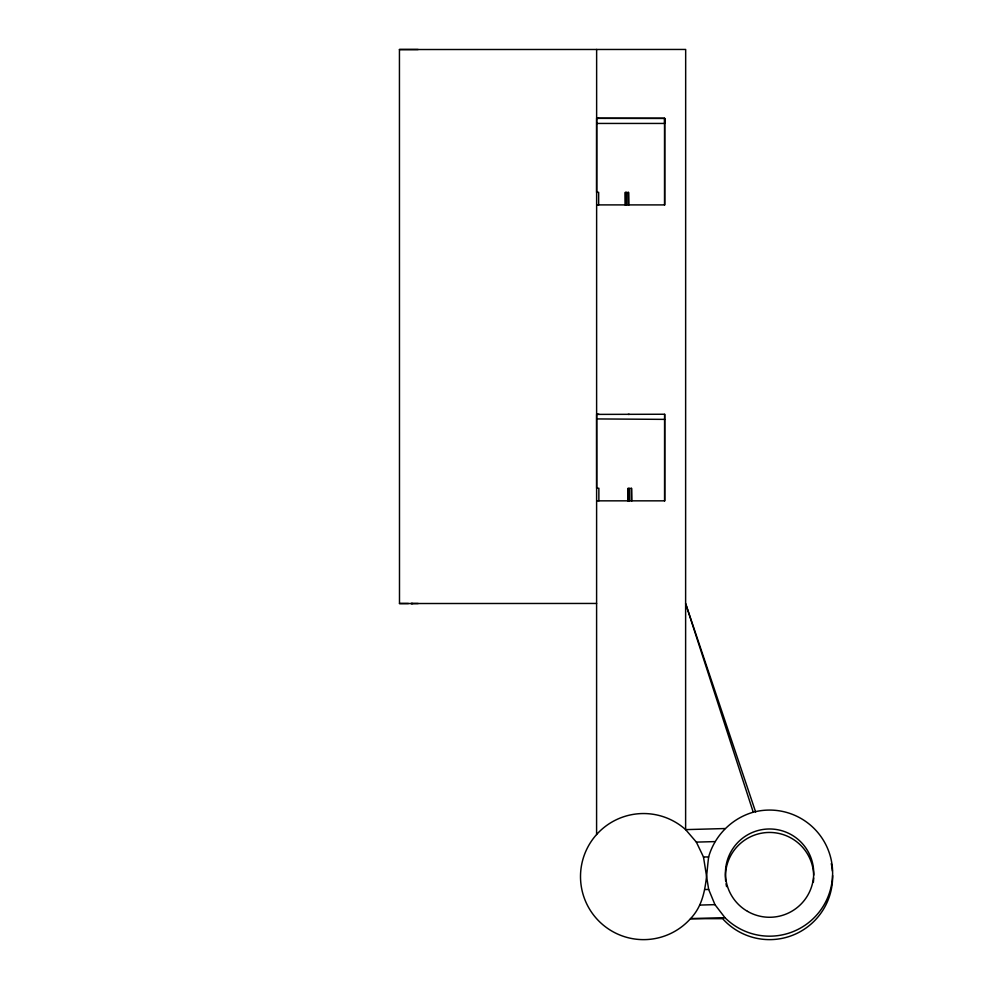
<?xml version="1.0" encoding="UTF-8"?>
<svg xmlns="http://www.w3.org/2000/svg" width="989" height="989" viewBox="0 0 989 989"><rect width="100%" height="100%" fill="white"/><g stroke="black" fill="none" stroke-linecap="round" stroke-linejoin="round"><path stroke-width="1.48" d="M596.614 192.422L596.639 118.297L664.657 118.297L664.657 204.908L596.651 204.896M596.59 603.451L399.494 603.525L399.445 49.524L685.674 49.45L685.624 603.537L753.247 812.216A63.061 63.061 0 0 1 830.476 889.445A63.061 63.061 0 0 1 724.986 917.718L690.52 918.657A63.061 63.061 0 0 1 601.485 923.553A63.061 63.061 0 0 1 596.59 834.518L596.639 49.45M598.864 500.842L598.864 488.232L596.664 488.269L596.627 414.391L664.682 414.243L664.682 500.842L596.676 500.842M625.345 205.02L625.345 192.41L626.507 192.398L626.618 205.007L625.456 205.02L625.345 192.41M628.139 500.978L628.139 488.368L629.313 488.356L629.536 500.966M598.642 118.321L596.639 118.321L664.608 118.42L664.608 123.44L596.639 123.44M664.62 500.966L664.633 414.366M664.608 205.02L664.608 118.42M832.614 875.549A63.061 63.061 0 0 1 722.613 918.67L690.52 918.657C706.628 901.832 705.849 878.281 708.668 856.808C714.775 835.458 731.897 818.323 753.247 812.216M596.639 192.311L598.654 192.299L598.654 204.908M596.651 414.292L598.852 414.267M724.986 828.547L685.624 829.623A63.061 63.061 0 0 0 596.59 834.518M755.621 811.969L685.624 603.537L685.624 829.623L696.355 842.109L714.96 841.602M705.268 889.544L708.668 889.445L714.96 904.651L724.986 917.718M699.816 905.071L714.96 904.651M630.401 488.381L631.501 488.356L631.724 500.966M627.409 192.422L628.51 192.41L628.621 205.02L628.51 192.41M628.126 414.379L629.313 414.379M399.494 603.525L408.445 603.513M418.149 49.512L399.445 49.524M418.199 603.513L410.954 603.537L412.858 603.537M664.62 419.373L596.627 418.928M696.355 842.109L703.476 856.956L708.643 856.956M703.476 856.956L708.668 889.445M628.139 488.368L628.349 500.978M631.501 488.356L631.501 500.966M629.313 488.356L629.313 500.966M626.507 192.398L626.507 205.007M831.279 863.62A63.061 63.061 0 0 1 832.379 871.037M813.687 878.022A44.134 44.134 0 0 1 813.329 882.349M726.581 886.626A44.134 44.134 0 0 1 726.025 883.783M725.642 880.902A44.134 44.134 0 0 1 766.698 832.54A44.134 44.134 0 0 1 813.687 875.154M747.499 911.351A44.134 44.134 0 0 0 813.712 873.126A44.134 44.134 0 0 0 747.499 834.901A44.134 44.134 0 0 0 747.499 911.351"/></g></svg>
